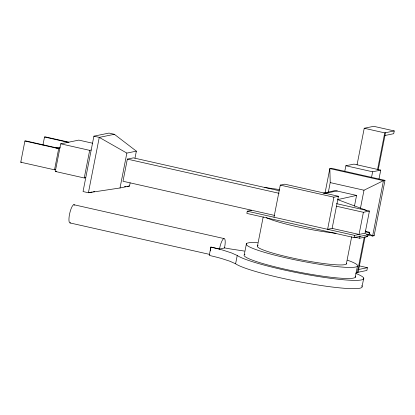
<?xml version="1.0" encoding="UTF-8"?>
<svg xmlns="http://www.w3.org/2000/svg" width="415" height="415" viewBox="0 0 415 415"><rect width="100%" height="100%" fill="white"/><g stroke="black" fill="none" stroke-linecap="round" stroke-linejoin="round"><path stroke-width="0.62" d="M361.626 285.712A65.269 7.05 11.1 0 1 309.32 283.585A65.269 7.05 11.1 0 1 235.601 263.795L229.915 261.248L221.906 258.628A36.245 3.917 11.1 0 0 215.992 257.02L209.238 255.386L210.877 247.075L219.509 249.021L219.665 248.196A9.363 2.329 -77.3 0 1 223.944 238.547L73.797 204.709M55.662 169.59L54.531 169.823L20.75 162.213L24.905 141.033L25.657 140.877L59.438 148.487M42.932 145.115L44.519 137.017L45.271 136.862L68.906 142.189M54.531 169.823L58.686 148.643L59.817 148.409M85.76 177.667L84.255 177.978L55.294 171.452L60.715 143.823L78.819 140.114L92.669 143.237M84.255 177.978L89.671 150.349L91.181 150.038M134.994 158.125L136.364 151.153L114.358 134.294L108.995 133.085L93.904 136.172L83.042 191.543L88.405 192.752L120.018 187.979L129.522 186.034L130.144 182.865M120.018 187.979L126.86 153.094L136.364 151.153M279.207 190.734L133.381 157.871L127.348 159.106L123.001 181.251L274.782 215.458M235.601 263.795L237.235 255.49L231.549 252.943L223.545 250.323A36.261 3.917 11.1 0 0 217.626 248.715L210.877 247.075A9.363 2.329 -77.3 0 0 210.462 250.888M251.796 210.275L247.267 211.204L246.832 213.419L354.083 237.588L369.168 234.501L369.604 232.286L365.179 231.285M244.269 254.717L246.443 243.641M257.497 245.955L263.209 216.843M273.988 217.221L280.286 185.111L284.815 184.182L338.438 196.269L332.135 228.38L327.611 229.308L333.909 197.192L338.438 196.269M325.023 193.115L329.837 168.578L331.346 168.272L384.98 180.359L374.117 235.725L372.608 236.036L366.3 234.61M328.353 192.119L330.221 182.605L329.837 168.578L383.47 180.665L384.98 180.359M344.782 171.296L345.871 165.761L353.969 164.107L380.726 170.134L378.988 178.995M357.061 164.802L364.23 128.261L373.739 126.316L394.25 130.938L393.705 133.703L384.202 135.648M354.467 206.094L356.563 195.418L335.107 190.584L323.119 193.24M346.338 263.976L351.676 236.768M354.083 237.588L354.519 235.372L369.604 232.286M360.386 208.61L363.991 190.215L383.47 180.665L372.608 236.036L369.002 233.484M365.081 233.209L369.423 211.064L363.39 212.298L359.042 234.444L332.135 228.38M354.618 237.11L359.592 238.236L360.075 235.772M371.544 177.329L372.629 171.789L380.726 170.134M355.219 277.36L357.393 266.285M356.127 272.131L357.372 272.411L364.297 237.115M377.577 169.424L384.747 132.883L394.25 130.938M358.124 272.256L365.086 236.773M378.169 170.098L385.499 132.727M359.592 238.236L367.69 236.576L368.064 234.677M362.108 286.407L363.737 278.102M359.338 265.875L367.42 267.696L366.876 270.466L357.372 272.411M356.563 195.418L337.634 199.61L366.647 210.436M114.358 134.294L99.268 137.381L93.904 136.172M56.004 148.041L60.279 147.164M20.75 162.213L21.502 162.058M55.294 171.452L56.544 171.193M92.177 191.979L88.405 192.752L99.268 137.381L126.86 153.094M93.437 191.72L94.693 191.465M324.717 193.463L337.291 190.9M219.509 249.021L224.468 248.009L224.645 247.174A9.363 2.329 -77.3 0 0 223.944 238.547M357.912 269.641L367.42 267.696M124.443 186.74L125.714 186.563M126.985 186.387L129.522 186.034M335.984 233.272L333.945 233.048A45.406 4.902 11.1 0 1 266.337 217.657M244.461 251.085L230.32 248.938A36.261 3.917 11.1 0 1 224.323 247.828M264.749 187.476L279.352 189.546M364.23 128.261L384.747 132.883M345.871 165.761L372.629 171.789M330.221 182.605L363.991 190.215M280.286 185.111L333.909 197.192M44.519 137.017L68.776 142.485M336.482 203.641L369.423 211.064M60.715 143.823L89.671 150.349M127.348 159.106L279.067 193.297M336.482 206.234L363.39 212.298M24.905 141.033L58.686 148.643M367.913 234.216L369.168 234.501M372.898 235.45L374.117 235.725M366.429 236.291L367.69 236.576M247.267 211.204L354.519 235.372M70.213 222.985L209.845 254.452M365.392 230.932L366.424 231.658M346.473 263.484A45.406 4.902 11.1 0 1 298.338 259.251A45.406 4.902 11.1 0 1 258.104 245.561M355.733 273.397A65.269 7.05 11.1 0 1 322.548 277.168A65.269 7.05 11.1 0 1 237.235 255.49M70.695 222.736A9.363 2.329 -77.3 0 1 69.699 213.471A9.363 2.329 -77.3 0 1 74.586 205.166M347.433 260.184A56.756 6.132 11.1 0 1 338.495 266.762A56.756 6.132 11.1 0 1 263.831 252.138A56.756 6.132 11.1 0 1 257.611 242.593M355.157 276.136A56.756 6.132 11.1 0 1 297.472 271.835A56.756 6.132 11.1 0 1 244.985 254.281"/></g></svg>
